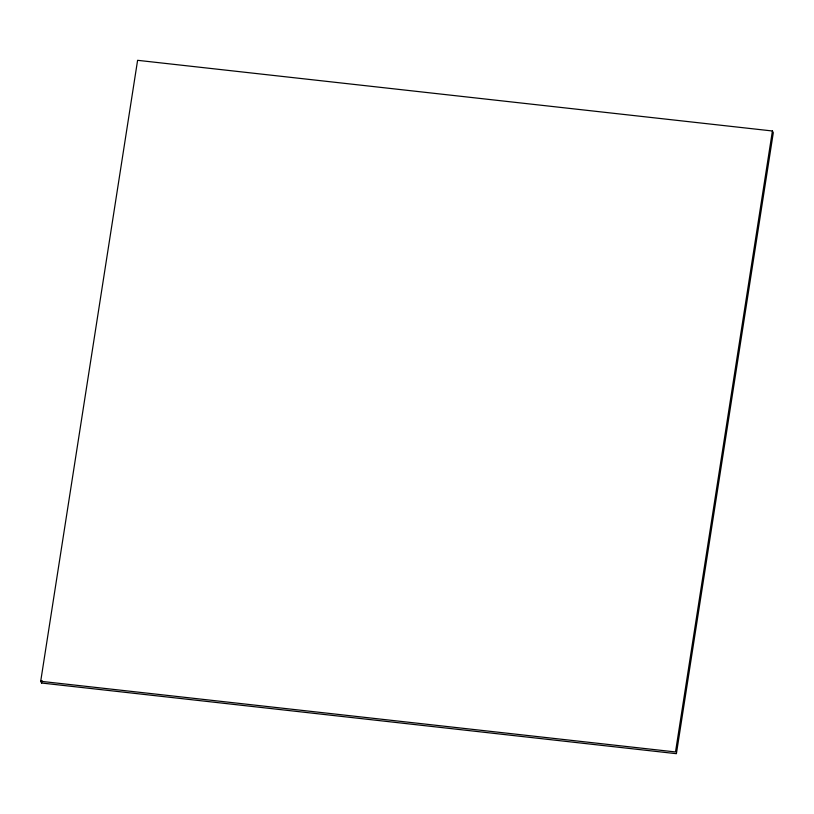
<?xml version="1.0" encoding="UTF-8"?>
<svg xmlns="http://www.w3.org/2000/svg" width="814" height="814" viewBox="0 0 814 814"><rect width="100%" height="100%" fill="white"/><g stroke="black" fill="none" stroke-linecap="round" stroke-linejoin="round"><path stroke-width="1.22" d="M40.7 681.298L137.597 60.317L772.415 130.983L773.3 132.702L676.403 753.683L41.585 683.017L40.7 681.298L675.508 751.953L772.415 130.983M41.585 683.017L41.982 680.514"/></g></svg>
